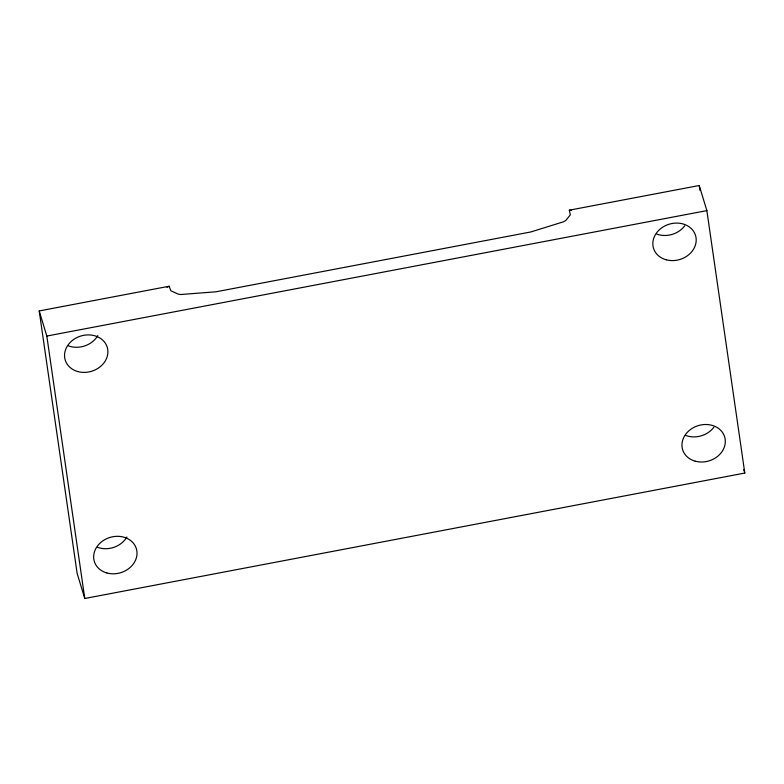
<?xml version="1.0" encoding="UTF-8"?>
<svg xmlns="http://www.w3.org/2000/svg" width="784" height="784" viewBox="0 0 784 784"><rect width="100%" height="100%" fill="white"/><g stroke="black" fill="none" stroke-linecap="round" stroke-linejoin="round"><path stroke-width="1.18" d="M167.002 287.385L169.119 286.248L170.883 290.756L178.066 294.098L180.8 294.51L215.963 291.795L530.768 231.966L563.657 221.745L565.852 220.402L570.331 214.836L569.311 210.19L699.23 185.504L706.864 210.612L744.8 473.056L84.77 598.496L77.136 573.388L39.2 310.944L169.119 286.248M39.2 310.944L46.824 336.052L706.864 210.612M569.311 210.19L571.634 210.484M743.761 469.636L744.8 473.056M699.23 185.504L699.936 190.336M46.824 336.052L84.77 598.496M97.814 335.572A21.962 18.434 -16.9 0 1 68.551 345.93M684.755 225.812A21.962 18.434 -16.9 0 1 656.845 234.122M713.871 427.221A21.962 18.434 -16.9 0 1 685.961 435.541M126.93 536.991A21.962 18.434 -16.9 0 1 97.667 547.35M77.763 371.547A21.962 18.434 -16.9 0 0 107.751 349.556A21.962 18.434 -16.9 0 0 73.177 339.835A21.962 18.434 -16.9 0 0 77.763 371.547M666.047 259.739A21.962 18.434 -16.9 0 0 696.045 237.748A21.962 18.434 -16.9 0 0 661.471 228.026A21.962 18.434 -16.9 0 0 666.047 259.739M695.163 461.159A21.962 18.434 -16.9 0 0 725.161 439.167A21.962 18.434 -16.9 0 0 690.577 429.446A21.962 18.434 -16.9 0 0 695.163 461.159M106.879 572.967A21.962 18.434 -16.9 0 0 136.867 550.976A21.962 18.434 -16.9 0 0 102.292 541.254A21.962 18.434 -16.9 0 0 106.879 572.967"/></g></svg>
